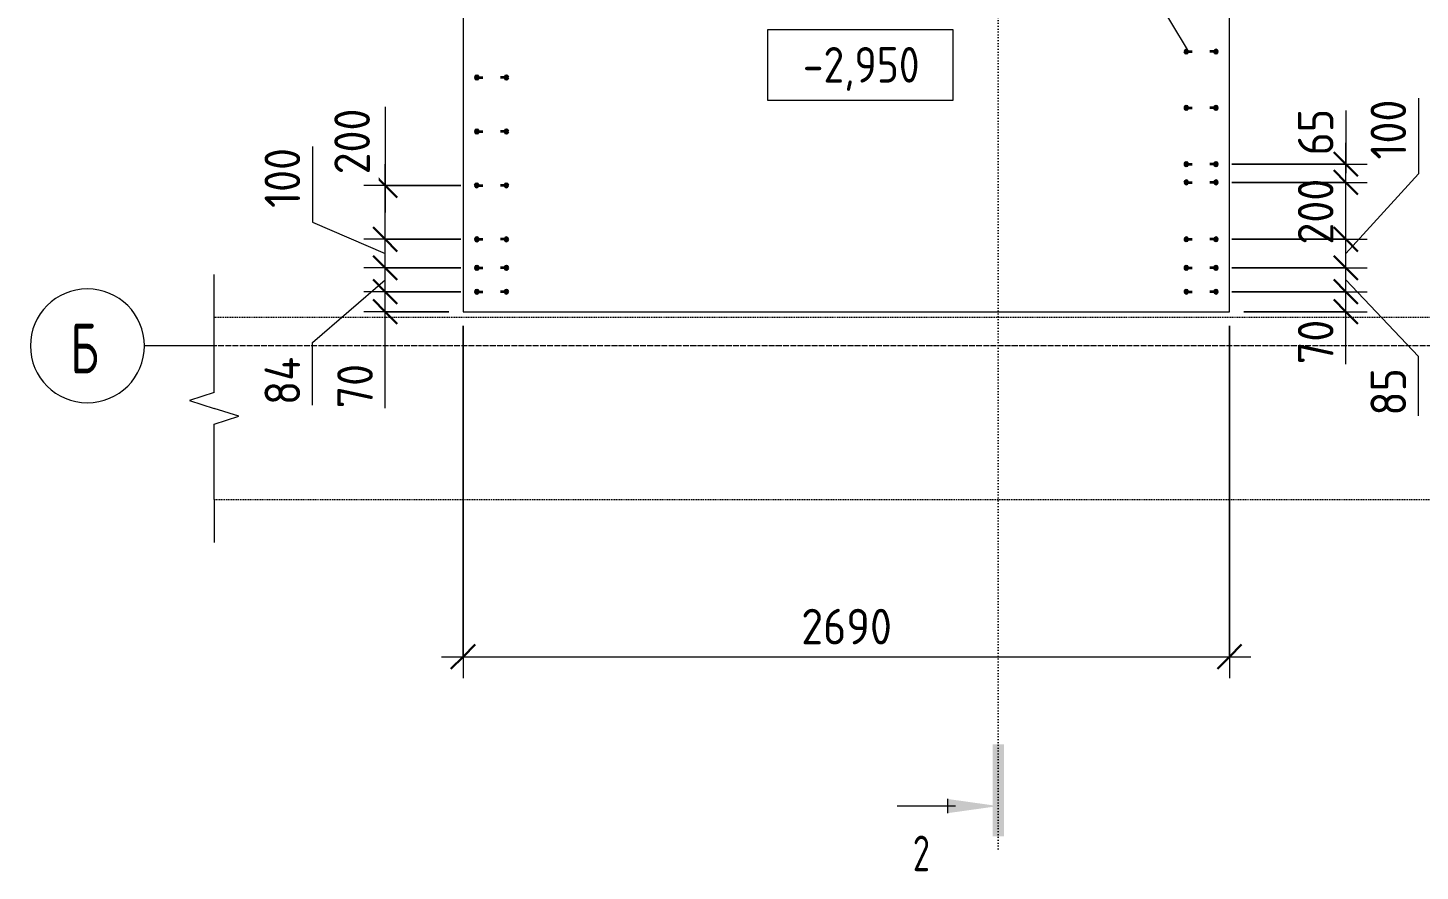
# Model space of a CAD drawing. Header units: millimetres. Extents: x 66339 to 175313, y -6307 to 14735.
# Drawn here: x 154835 to 159721, y 7665 to 10627 of the extents above; entities that cross this region are included whole.
import ezdxf

# ---------------------------------------------------------------- set-up
doc = ezdxf.new("R2010")
doc.units = ezdxf.units.MM
for name, pattern in [('01 Штриховая _4 мм_', [6, 3.5, -2.5]), ('02 Штрихпунктирная _20 мм_', [25, 20, -2.5, 0, -2.5]), ('04 Пунктир 10мм', [10, 0, -10])]:
    doc.linetypes.add(name, pattern=pattern)
for name, color, linetype, lineweight in [('AA_Dim', 7, 'Continuous', 9), ('AA_Dim-50', 7, 'Continuous', 9), ('AA_Oformlenie', 7, 'Continuous', 9), ('AA_Razrez', 7, 'Continuous', 9), ('AA_Vinoska', 7, 'Continuous', 9), ('AA_Visotnaya otmetka', 7, 'Continuous', 9), ('AF_Stena_Опалубка', 253, 'Continuous', 18), ('KR_Armatura', 7, 'Continuous', 20), ('KR_Armatura_Tonkie', 7, 'Continuous', 20), ('KR_Fundament', 7, 'Continuous', 18), ('Оси', 7, 'Continuous', 9)]:
    doc.layers.add(name, color=color, linetype=linetype, lineweight=lineweight)
doc.styles.add('ISOCPEUR_5', font='isocpeur.ttf', dxfattribs={"width": 0.7, "height": 125})
doc.styles.add('ISOCPEUR_6', font='isocpeur.ttf', dxfattribs={"width": 0.9, "height": 125})
doc.styles.add('ISOCPEUR_7', font='isocpeur.ttf', dxfattribs={"width": 0.85, "height": 125})
doc.styles.add('ISOCPEUR_9', font='isocpeur.ttf', dxfattribs={"width": 0.7, "height": 175})
doc.dimstyles.new('00_Точн_3_знака__прозр__2', dxfattribs={"dimscale": 304.8, "dimtxt": 124.497647, "dimasz": 0.278871, "dimexe": 0.246063, "dimexo": 0.164042, "dimgap": 0.016404, "dimtad": 1, "dimdec": 3, "dimrnd": 0.001, "dimdsep": 46, "dimtxsty": 'ISOCPEUR_6', "dimblk1": 'OBLIQUE', "dimblk2": 'OBLIQUE', "dimsah": 1, "dimcen": 0.09, "dimdle": 0.246063, "dimazin": 0, "dimtfac": 1, "dimtdec": 4, "dimtix": 1, "dimtmove": 0, "dimatfit": 3, "dimfxl": 1, "dimtvp": 1, "dimtolj": 1, "dimtzin": 0, "dimlwd": 18, "dimlwe": 18, "dimarcsym": 2})
doc.dimstyles.new('00_Точн_3_знака__прозр__3', dxfattribs={"dimscale": 304.8, "dimtxt": 124.497647, "dimasz": 0.278871, "dimexe": 0.246063, "dimexo": 0.164042, "dimgap": 0.016404, "dimtad": 1, "dimdec": 3, "dimrnd": 0.001, "dimdsep": 46, "dimtxsty": 'ISOCPEUR_6', "dimblk1": 'OBLIQUE', "dimblk2": 'OBLIQUE', "dimsah": 1, "dimcen": 0.09, "dimdle": 0.246063, "dimazin": 0, "dimtfac": 1, "dimtdec": 4, "dimtix": 1, "dimtmove": 1, "dimatfit": 3, "dimfxl": 1, "dimtvp": 1, "dimtolj": 1, "dimtzin": 0, "dimlwd": 18, "dimlwe": 18, "dimarcsym": 2})
doc.dimstyles.new('05_Округл_50мм__непрозр_', dxfattribs={"dimscale": 304.8, "dimtxt": 124.497647, "dimasz": 0.278871, "dimexe": 0.246063, "dimexo": 0.164042, "dimgap": 0.049213, "dimtad": 1, "dimdec": 0, "dimrnd": 50, "dimdsep": 46, "dimtxsty": 'ISOCPEUR_6', "dimblk1": 'OBLIQUE', "dimblk2": 'OBLIQUE', "dimsah": 1, "dimcen": 0.09, "dimdle": 0.246063, "dimazin": 0, "dimtfac": 1, "dimtdec": 4, "dimtix": 1, "dimtmove": 1, "dimatfit": 3, "dimfxl": 1, "dimtvp": 1, "dimtfill": 1, "dimtolj": 1, "dimtzin": 0, "dimlwd": 18, "dimlwe": 18, "dimarcsym": 2})
doc.dimstyles.new('05_Округл_5мм__прозр__2', dxfattribs={"dimscale": 304.8, "dimtxt": 124.497647, "dimasz": 0.278871, "dimexe": 0.246063, "dimexo": 0.164042, "dimgap": 0.016404, "dimtad": 1, "dimdec": 0, "dimrnd": 5, "dimdsep": 46, "dimtxsty": 'ISOCPEUR_6', "dimblk1": 'OBLIQUE', "dimblk2": 'OBLIQUE', "dimsah": 1, "dimcen": 0.09, "dimdle": 0.246063, "dimazin": 0, "dimtfac": 1, "dimtdec": 4, "dimtix": 1, "dimtmove": 1, "dimatfit": 3, "dimfxl": 1, "dimtvp": 1, "dimtolj": 1, "dimtzin": 0, "dimlwd": 18, "dimlwe": 18, "dimarcsym": 2})
doc.dimstyles.new('05_Округл_5мм__прозр__3', dxfattribs={"dimscale": 304.8, "dimtxt": 124.497647, "dimasz": 0.278871, "dimexe": 0.246063, "dimexo": 0.164042, "dimgap": 0.016404, "dimtad": 1, "dimdec": 0, "dimrnd": 5, "dimdsep": 46, "dimtxsty": 'ISOCPEUR_6', "dimblk1": 'OBLIQUE', "dimblk2": 'OBLIQUE', "dimsah": 1, "dimcen": 0.09, "dimdle": 0.246063, "dimazin": 0, "dimtfac": 1, "dimtdec": 4, "dimtix": 1, "dimtmove": 0, "dimatfit": 3, "dimfxl": 1, "dimtvp": 1, "dimtolj": 1, "dimtzin": 0, "dimlwd": 18, "dimlwe": 18, "dimarcsym": 2})

# ---------------------------------------------------------------- blocks, each defined once
blk = doc.blocks.new('265_Выпуск П одной длины _НесАрм_РабПлоск_ - В1 _d12_ t250-4071037-Схема расположения арматурных выпусков вундаментной плиты  в_о 22-23_Б')
at = {"layer": 'KR_Armatura_Tonkie', "lineweight": 35}
for points in [[(-6, -6), (-3, -5.2), (-1.8, -4.2), (-0.2, -1.6), (0, 0), (-0.8, 3), (-1.8, 4.2), (-4.4, 5.8), (-7.6, 5.8), (-10.2, 4.2), (-11.8, 1.6), (-12, 0), (-11.2, -3), (-9, -5.2)], [(98, -6), (99.6, -5.8), (102.2, -4.2), (103.8, -1.6), (103.8, 1.6), (103.2, 3), (101, 5.2), (98, 6), (95, 5.2), (92.8, 3), (92.2, 1.6), (92.2, -1.6), (93.4, -3.6), (95, -5.2), (96.4, -5.8)]]:
    blk.add_hatch(color=256, dxfattribs=at).paths.add_polyline_path(points)
at = {"layer": 'KR_Armatura'}
for centre in [(-6, 0), (98, 0)]:
    blk.add_circle(centre, 6, dxfattribs=at)
at = {"layer": 'KR_Armatura_Tonkie', "lineweight": 35}
for p, q in [((0, 0), (15, 0)), ((92, 0), (77, 0))]:
    blk.add_line(p, q, dxfattribs=at)
for centre, start, end in [((-6, 0), 360, 180), ((-6, 0), 180, 360), ((98, 0), 360, 180), ((98, 0), 180, 360)]:
    blk.add_arc(centre, 6, start, end, dxfattribs=at)
blk = doc.blocks.new('265_Выпуск П одной длины _НесАрм_РабПлоск_ - В1 _d12_ t250-V1-Схема расположения арматурных выпусков вундаментной плиты  в_о 22-23_Б')
at = {"layer": 'KR_Armatura_Tonkie', "lineweight": 35}
for points in [[(-6, -6), (-3, -5.2), (-1.8, -4.2), (-0.2, -1.6), (0, 0), (-0.8, 3), (-1.8, 4.2), (-4.4, 5.8), (-7.6, 5.8), (-10.2, 4.2), (-11.8, 1.6), (-12, 0), (-11.2, -3), (-9, -5.2)], [(98, -6), (99.6, -5.8), (102.2, -4.2), (103.8, -1.6), (103.8, 1.6), (103.2, 3), (101, 5.2), (98, 6), (95, 5.2), (92.8, 3), (92.2, 1.6), (92.2, -1.6), (92.8, -3), (95, -5.2), (96.4, -5.8)]]:
    blk.add_hatch(color=256, dxfattribs=at).paths.add_polyline_path(points)
at = {"layer": 'KR_Armatura'}
for centre in [(-6, 0), (98, 0)]:
    blk.add_circle(centre, 6, dxfattribs=at)
at = {"layer": 'KR_Armatura_Tonkie', "lineweight": 35}
for p, q in [((0, 0), (15, 0)), ((92, 0), (77, 0))]:
    blk.add_line(p, q, dxfattribs=at)
for centre, start, end in [((-6, 0), 360, 180), ((-6, 0), 180, 360), ((98, 0), 360, 180), ((98, 0), 180, 360)]:
    blk.add_arc(centre, 6, start, end, dxfattribs=at)
blk = doc.blocks.new('011_ЛинияОбрыва _ЭлУзла_Линия_ - Тип 1-4091835-Схема расположения арматурных выпусков вундаментной плиты  в_о 22-23_Б')
at = {"layer": 'AA_Oformlenie'}
for p, q in [((0, 0), (265, 0)), ((376.3, 0), (640, 0))]:
    blk.add_line(p, q, dxfattribs=at)
blk = doc.blocks.new('Разрез - Номер узла_ сзади-394133-Схема расположения арматурных выпусков вундаментной плиты  в_о 22-23_Б')
at = {"layer": 'AA_Razrez'}
for points in [[(7.329, 0.404), (7.329, -0.394), (0.873, -0.394), (0.873, 0.404)], [(3.497, -3.533), (2.503, -3.533), (3, 0)]]:
    blk.add_hatch(color=256, dxfattribs=at).paths.add_polyline_path(points)
for p, q in [((2.503, -3.533), (3.497, -3.533)), ((3, -3), (3, -7.096))]:
    blk.add_line(p, q, dxfattribs=at)
blk = doc.blocks.new('DIMBLOCK39-Схема расположения арматурных выпусков вундаментной плиты  в_о 22-23_Б')
at = {"layer": 'AA_Dim-50', "lineweight": 18}
for p, q in [((156362, 9580), (156362, 8343.4)), ((156362, 8418.4), (156362, 9580)), ((159052, 9580), (159052, 8343.4)), ((159052, 8418.4), (159052, 9580)), ((156287, 8418.4), (159127, 8418.4))]:
    blk.add_line(p, q, dxfattribs=at)
at = {"layer": 'AA_Dim-50', "lineweight": 30}
for p, q in [((156362, 8418.4), (156404.5, 8460.9)), ((159052, 8418.4), (159094.5, 8460.9)), ((156362, 8418.4), (156319.5, 8375.9)), ((159052, 8418.4), (159009.5, 8375.9))]:
    blk.add_line(p, q, dxfattribs=at)
at = {"layer": 'AA_Dim-50', "color": 0, "lineweight": 18, "insert": (157549, 8586.7), "char_height": 125, "width": 379.239, "attachment_point": 1, "line_spacing_factor": 1.149209, "style": 'ISOCPEUR_6'}
blk.add_mtext('2690', dxfattribs=at)
blk = doc.blocks.new('_Oblique')
at = {"color": 0, "linetype": 'ByBlock', "lineweight": -2}
blk.add_line((-0.5, -0.5), (0.5, 0.5), dxfattribs=at)
blk = doc.blocks.new('Высотные отметки - Рамка вверх-400294-Схема расположения арматурных выпусков вундаментной плиты  в_о 22-23_Б')
at = {"layer": 'AA_Vinoska'}
for p, q in [((-13, 0), (-13, 5)), ((-13, 5), (0, 5)), ((0, 5), (0, 0)), ((0, 0), (-13, 0))]:
    blk.add_line(p, q, dxfattribs=at)
blk = doc.blocks.new('DIMBLOCK40-Схема расположения арматурных выпусков вундаментной плиты  в_о 22-23_Б')
at = {"layer": 'AA_Dim-50', "lineweight": 18}
for p, q in [((156088.6, 10349.1), (156088.6, 10062.1)), ((156088.8, 9809), (156088.8, 10148.3)), ((156354, 10073.3), (156013.8, 10073.3)), ((156088.8, 10073.3), (156354, 10073.3)), ((156088.6, 10062.1), (156088.8, 9978.6)), ((156354.4, 9884), (156013.8, 9884)), ((156088.8, 9884), (156354.4, 9884))]:
    blk.add_line(p, q, dxfattribs=at)
at = {"layer": 'AA_Dim-50', "lineweight": 30}
for p, q in [((156088.8, 10073.3), (156046.3, 10115.8)), ((156088.8, 10073.3), (156131.3, 10030.8)), ((156088.8, 9884), (156046.3, 9926.5)), ((156088.8, 9884), (156131.3, 9841.5))]:
    blk.add_line(p, q, dxfattribs=at)
at = {"layer": 'AA_Dim-50', "color": 0, "lineweight": 18, "insert": (155910.3, 10112.1), "char_height": 125, "width": 284.429, "attachment_point": 1, "rotation": 90, "line_spacing_factor": 1.149209, "style": 'ISOCPEUR_6', "bg_fill": 3, "box_fill_scale": 1.25, "bg_fill_color": 256, "bg_fill_true_color": 13158600, "bg_fill_transparency": 0}
blk.add_mtext('200', dxfattribs=at)
blk = doc.blocks.new('DIMBLOCK42-Схема расположения арматурных выпусков вундаментной плиты  в_о 22-23_Б')
at = {"layer": 'AA_Dim-50', "lineweight": 30}
for p, q in [((156088.8, 9700), (156046.3, 9742.5)), ((156088.8, 9700), (156131.3, 9657.5)), ((156088.8, 9630), (156046.3, 9672.5)), ((156088.8, 9630), (156131.3, 9587.5))]:
    blk.add_line(p, q, dxfattribs=at)
at = {"layer": 'AA_Dim-50', "lineweight": 18}
for p, q in [((156354.4, 9700), (156013.8, 9700)), ((156088.8, 9555), (156088.8, 9700)), ((156088.8, 9700), (156354.4, 9700)), ((156312, 9630), (156013.8, 9630)), ((156088.8, 9498.6), (156088.8, 9665)), ((156088.8, 9630), (156312, 9630)), ((156088.8, 9290.6), (156088.8, 9498.6))]:
    blk.add_line(p, q, dxfattribs=at)
at = {"layer": 'AA_Dim-50', "color": 0, "lineweight": 18, "insert": (155920.5, 9290.6), "char_height": 125, "width": 189.619, "attachment_point": 1, "rotation": 90, "line_spacing_factor": 1.149209, "style": 'ISOCPEUR_6'}
blk.add_mtext('70', dxfattribs=at)
blk = doc.blocks.new('DIMBLOCK43-Схема расположения арматурных выпусков вундаментной плиты  в_о 22-23_Б')
at = {"layer": 'AA_Dim-50', "lineweight": 30}
for p, q in [((156088.8, 9784), (156046.3, 9826.5)), ((156088.8, 9784), (156131.3, 9741.5)), ((156088.8, 9700), (156046.3, 9742.5)), ((156088.8, 9700), (156131.3, 9657.5))]:
    blk.add_line(p, q, dxfattribs=at)
at = {"layer": 'AA_Dim-50', "lineweight": 18}
for p, q in [((156354.4, 9784), (156013.8, 9784)), ((156088.8, 9700), (156088.8, 9784)), ((156088.8, 9784), (156354.4, 9784)), ((155833.8, 9522.1), (156088.8, 9742)), ((156354.4, 9700), (156013.8, 9700)), ((156088.8, 9700), (156354.4, 9700)), ((155833.8, 9302.1), (155833.8, 9522.1))]:
    blk.add_line(p, q, dxfattribs=at)
at = {"layer": 'AA_Dim-50', "color": 0, "lineweight": 18, "insert": (155665.5, 9302.1), "char_height": 125, "width": 203.985, "attachment_point": 1, "rotation": 90, "line_spacing_factor": 1.149209, "style": 'ISOCPEUR_6'}
blk.add_mtext('84', dxfattribs=at)
blk = doc.blocks.new('DIMBLOCK44-Схема расположения арматурных выпусков вундаментной плиты  в_о 22-23_Б')
at = {"layer": 'AA_Dim-50', "lineweight": 18}
for p, q in [((155833.8, 10209.7), (155833.8, 9944.2)), ((155833.8, 9944.2), (156088.8, 9834)), ((156088.8, 9784), (156088.8, 9959)), ((156354.4, 9884), (156013.8, 9884)), ((156088.8, 9884), (156354.4, 9884)), ((156354.4, 9784), (156013.8, 9784)), ((156088.8, 9784), (156354.4, 9784))]:
    blk.add_line(p, q, dxfattribs=at)
at = {"layer": 'AA_Dim-50', "lineweight": 30}
for p, q in [((156088.8, 9884), (156046.3, 9926.5)), ((156088.8, 9884), (156131.3, 9841.5)), ((156088.8, 9784), (156046.3, 9826.5)), ((156088.8, 9784), (156131.3, 9741.5))]:
    blk.add_line(p, q, dxfattribs=at)
at = {"layer": 'AA_Dim-50', "color": 0, "lineweight": 18, "insert": (155665.5, 9994.2), "char_height": 125, "width": 258.572, "attachment_point": 1, "rotation": 90, "line_spacing_factor": 1.149209, "style": 'ISOCPEUR_6'}
blk.add_mtext('100', dxfattribs=at)
blk = doc.blocks.new('DIMBLOCK56-Схема расположения арматурных выпусков вундаментной плиты  в_о 22-23_Б')
at = {"layer": 'AA_Dim-50', "lineweight": 30}
for p, q in [((159460.4, 9700), (159417.9, 9742.5)), ((159460.4, 9700), (159502.9, 9657.5)), ((159460.4, 9630), (159417.9, 9672.5)), ((159460.4, 9630), (159502.9, 9587.5))]:
    blk.add_line(p, q, dxfattribs=at)
at = {"layer": 'AA_Dim-50', "lineweight": 18}
for p, q in [((159060.4, 9700), (159535.4, 9700)), ((159460.4, 9700), (159060.4, 9700)), ((159460.4, 9555), (159460.4, 9700)), ((159102, 9630), (159535.4, 9630)), ((159460.4, 9630), (159102, 9630)), ((159460.4, 9653.8), (159460.4, 9665)), ((159460.4, 9445.8), (159460.4, 9653.8))]:
    blk.add_line(p, q, dxfattribs=at)
at = {"layer": 'AA_Dim-50', "color": 0, "lineweight": 18, "insert": (159292.1, 9445.8), "char_height": 125, "width": 189.619, "attachment_point": 1, "rotation": 90, "line_spacing_factor": 1.149209, "style": 'ISOCPEUR_6'}
blk.add_mtext('70', dxfattribs=at)
blk = doc.blocks.new('DIMBLOCK57-Схема расположения арматурных выпусков вундаментной плиты  в_о 22-23_Б')
at = {"layer": 'AA_Dim-50', "lineweight": 30}
for p, q in [((159460.4, 9784), (159417.9, 9826.5)), ((159460.4, 9784), (159502.9, 9741.5)), ((159460.4, 9700), (159417.9, 9742.5)), ((159460.4, 9700), (159502.9, 9657.5))]:
    blk.add_line(p, q, dxfattribs=at)
at = {"layer": 'AA_Dim-50', "lineweight": 18}
for p, q in [((159060.4, 9784), (159535.4, 9784)), ((159460.4, 9784), (159060.4, 9784)), ((159460.4, 9700), (159460.4, 9784)), ((159715.4, 9472.8), (159460.4, 9742)), ((159060.4, 9700), (159535.4, 9700)), ((159460.4, 9700), (159060.4, 9700)), ((159715.4, 9264.8), (159715.4, 9472.8))]:
    blk.add_line(p, q, dxfattribs=at)
at = {"layer": 'AA_Dim-50', "color": 0, "lineweight": 18, "insert": (159547.1, 9264.8), "char_height": 125, "width": 189.619, "attachment_point": 1, "rotation": 90, "line_spacing_factor": 1.149209, "style": 'ISOCPEUR_6'}
blk.add_mtext('85', dxfattribs=at)
blk = doc.blocks.new('DIMBLOCK58-Схема расположения арматурных выпусков вундаментной плиты  в_о 22-23_Б')
at = {"layer": 'AA_Dim-50', "lineweight": 18}
for p, q in [((159715.4, 10379.6), (159715.4, 10114.2)), ((159715.4, 10114.2), (159460.4, 9834.1)), ((159060.4, 9884.2), (159535.4, 9884.2)), ((159460.4, 9884.2), (159060.4, 9884.2)), ((159460.4, 9784), (159460.4, 9884.2)), ((159060.4, 9784), (159535.4, 9784)), ((159460.4, 9784), (159060.4, 9784))]:
    blk.add_line(p, q, dxfattribs=at)
at = {"layer": 'AA_Dim-50', "lineweight": 30}
for p, q in [((159460.4, 9884.2), (159417.9, 9926.7)), ((159460.4, 9884.2), (159502.9, 9841.7)), ((159460.4, 9784), (159417.9, 9826.5)), ((159460.4, 9784), (159502.9, 9741.5))]:
    blk.add_line(p, q, dxfattribs=at)
at = {"layer": 'AA_Dim-50', "color": 0, "lineweight": 18, "insert": (159547.1, 10164.2), "char_height": 125, "width": 258.572, "attachment_point": 1, "rotation": 90, "line_spacing_factor": 1.149209, "style": 'ISOCPEUR_6'}
blk.add_mtext('100', dxfattribs=at)
blk = doc.blocks.new('DIMBLOCK59-Схема расположения арматурных выпусков вундаментной плиты  в_о 22-23_Б')
at = {"layer": 'AA_Dim-50', "lineweight": 30}
for p, q in [((159460.4, 10084), (159417.9, 10126.5)), ((159460.4, 10084), (159502.9, 10041.5)), ((159460.4, 9884.2), (159417.9, 9926.7)), ((159460.4, 9884.2), (159502.9, 9841.7))]:
    blk.add_line(p, q, dxfattribs=at)
at = {"layer": 'AA_Dim-50', "lineweight": 18}
for p, q in [((159060.4, 10084), (159535.4, 10084)), ((159460.4, 10084), (159060.4, 10084)), ((159460.4, 9884.2), (159460.4, 10084)), ((159060.4, 9884.2), (159535.4, 9884.2)), ((159460.4, 9884.2), (159060.4, 9884.2))]:
    blk.add_line(p, q, dxfattribs=at)
at = {"layer": 'AA_Dim-50', "color": 0, "lineweight": 18, "insert": (159292.1, 9865.6), "char_height": 125, "width": 284.429, "attachment_point": 1, "rotation": 90, "line_spacing_factor": 1.149209, "style": 'ISOCPEUR_6'}
blk.add_mtext('200', dxfattribs=at)
blk = doc.blocks.new('DIMBLOCK60-Схема расположения арматурных выпусков вундаментной плиты  в_о 22-23_Б')
at = {"layer": 'AA_Dim-50', "lineweight": 18}
for p, q in [((159460.4, 10336.6), (159460.4, 10128.6)), ((159460.4, 10084), (159460.4, 10223)), ((159060.4, 10148), (159535.4, 10148)), ((159460.4, 10148), (159060.4, 10148)), ((159460.4, 10128.6), (159460.4, 10116)), ((159060.4, 10084), (159535.4, 10084)), ((159460.4, 10084), (159060.4, 10084))]:
    blk.add_line(p, q, dxfattribs=at)
at = {"layer": 'AA_Dim-50', "lineweight": 30}
for p, q in [((159460.4, 10148), (159417.9, 10190.5)), ((159460.4, 10084), (159417.9, 10126.5)), ((159460.4, 10148), (159502.9, 10105.5)), ((159460.4, 10084), (159502.9, 10041.5))]:
    blk.add_line(p, q, dxfattribs=at)
at = {"layer": 'AA_Dim-50', "color": 0, "lineweight": 18, "insert": (159292.1, 10178.6), "char_height": 125, "width": 189.619, "attachment_point": 1, "rotation": 90, "line_spacing_factor": 1.149209, "style": 'ISOCPEUR_6'}
blk.add_mtext('65', dxfattribs=at)
blk = doc.blocks.new('Ось сетки - d_4мм-2765513-Схема расположения арматурных выпусков вундаментной плиты  в_о 22-23_Б')
at = {"layer": 'Оси'}
for start, end in [(360, 180), (360, 180), (180, 360), (180, 360)]:
    blk.add_arc((0, 0), 4, start, end, dxfattribs=at)

msp = doc.modelspace()

# ---------------------------------------------------------------- linework, layer by layer
at = {"layer": 'AA_Razrez', "linetype": '04 Пунктир 10мм'}
msp.add_line((158240.2235, 7743.9493), (158240.2235, 12616.3718), dxfattribs=at)
at = {"layer": 'AA_Vinoska'}
for p, q in [((158904.2296, 10551.1353), (158721.5101, 10854.772)), ((155488.238, 9610), (155488.238, 9760)), ((155488.238, 9346.3087), (155401.5878, 9318.1543)), ((155401.5878, 9318.1543), (155488.238, 9290)), ((155574.8405, 9262.5), (155488.238, 9290)), ((155488.238, 9235), (155574.8405, 9262.5)), ((155488.238, 8970), (155488.238, 8820))]:
    msp.add_line(p, q, dxfattribs=at)
at = {"layer": 'AA_Visotnaya otmetka'}
msp.add_line((158081.4267, 10371.0112), (158081.4267, 10371.0112), dxfattribs=at)
msp.add_line((158081.4267, 10371.0112), (158081.4267, 10371.0112), dxfattribs=at)
at = {"layer": 'AF_Stena_Опалубка', "linetype": '01 Штриховая _4 мм_', "lineweight": 20}
for p, q in [((160768.238, 9610), (155488.238, 9610)), ((155488.238, 8970), (160768.238, 8970))]:
    msp.add_line(p, q, dxfattribs=at)
at = {"layer": 'KR_Fundament', "lineweight": 20}
for p, q in [((156362.0212, 11630), (156362.0212, 9630)), ((159052.0212, 9630), (159052.0212, 11630)), ((156362.0212, 9630), (159052.0212, 9630))]:
    msp.add_line(p, q, dxfattribs=at)
at = {"layer": 'Оси'}
msp.add_line((155493.6463, 9510), (155243.6463, 9510), dxfattribs=at)
at = {"layer": 'Оси', "linetype": '02 Штрихпунктирная _20 мм_'}
msp.add_line((161923.3681, 9510), (155493.6463, 9510), dxfattribs=at)

# ---------------------------------------------------------------- block references
at = {"layer": 'AA_Oformlenie', "rotation": 89.99999999999991}
msp.add_blockref('011_ЛинияОбрыва _ЭлУзла_Линия_ - Тип 1-4091835-Схема расположения арматурных выпусков вундаментной плиты  в_о 22-23_Б', (155488.238, 8970), dxfattribs=at)
at = {"layer": 'AA_Razrez', "extrusion": (0, 0, -1), "xscale": 49.99999999999998, "yscale": 49.99999999999998, "zscale": 49.99999999999998, "rotation": 90.00000000000001}
msp.add_blockref('Разрез - Номер узла_ сзади-394133-Схема расположения арматурных выпусков вундаментной плиты  в_о 22-23_Б', (-158240.2235, 7743.9493), dxfattribs=at)
at = {"layer": 'AA_Vinoska', "xscale": 49.99999999999998, "yscale": 49.99999999999998, "zscale": 49.99999999999998}
msp.add_blockref('Высотные отметки - Рамка вверх-400294-Схема расположения арматурных выпусков вундаментной плиты  в_о 22-23_Б', (158081.4267, 10371.0112), dxfattribs=at)
at = {"layer": 'KR_Armatura_Tonkie', "lineweight": 35}
for name, p in [('265_Выпуск П одной длины _НесАрм_РабПлоск_ - В1 _d12_ t250-4071037-Схема расположения арматурных выпусков вундаментной плиты  в_о 22-23_Б', (158906.4168, 10543.2)), ('265_Выпуск П одной длины _НесАрм_РабПлоск_ - В1 _d12_ t250-4071037-Схема расположения арматурных выпусков вундаментной плиты  в_о 22-23_Б', (156416.4168, 10452.2142)), ('265_Выпуск П одной длины _НесАрм_РабПлоск_ - В1 _d12_ t250-4071037-Схема расположения арматурных выпусков вундаментной плиты  в_о 22-23_Б', (158906.4168, 10345.6)), ('265_Выпуск П одной длины _НесАрм_РабПлоск_ - В1 _d12_ t250-4071037-Схема расположения арматурных выпусков вундаментной плиты  в_о 22-23_Б', (156416.4168, 10262.7346)), ('265_Выпуск П одной длины _НесАрм_РабПлоск_ - В1 _d12_ t250-4071037-Схема расположения арматурных выпусков вундаментной плиты  в_о 22-23_Б', (158906.4168, 10148)), ('265_Выпуск П одной длины _НесАрм_РабПлоск_ - В1 _d12_ t250-4071037-Схема расположения арматурных выпусков вундаментной плиты  в_о 22-23_Б', (156416.0212, 10073.2549)), ('265_Выпуск П одной длины _НесАрм_РабПлоск_ - В1 _d12_ t250-4071037-Схема расположения арматурных выпусков вундаментной плиты  в_о 22-23_Б', (158906.4168, 10084)), ('265_Выпуск П одной длины _НесАрм_РабПлоск_ - В1 _d12_ t250-4071037-Схема расположения арматурных выпусков вундаментной плиты  в_о 22-23_Б', (156416.4168, 9884.0002)), ('265_Выпуск П одной длины _НесАрм_РабПлоск_ - В1 _d12_ t250-4071037-Схема расположения арматурных выпусков вундаментной плиты  в_о 22-23_Б', (158906.4168, 9884.225)), ('265_Выпуск П одной длины _НесАрм_РабПлоск_ - В1 _d12_ t250-V1-Схема расположения арматурных выпусков вундаментной плиты  в_о 22-23_Б', (156416.4168, 9784)), ('265_Выпуск П одной длины _НесАрм_РабПлоск_ - В1 _d12_ t250-4071037-Схема расположения арматурных выпусков вундаментной плиты  в_о 22-23_Б', (158906.4168, 9784)), ('265_Выпуск П одной длины _НесАрм_РабПлоск_ - В1 _d12_ t250-4071037-Схема расположения арматурных выпусков вундаментной плиты  в_о 22-23_Б', (156416.4168, 9700)), ('265_Выпуск П одной длины _НесАрм_РабПлоск_ - В1 _d12_ t250-4071037-Схема расположения арматурных выпусков вундаментной плиты  в_о 22-23_Б', (158906.4168, 9700))]:
    msp.add_blockref(name, p, dxfattribs=at)
at = {"layer": 'Оси', "xscale": 49.99999999999998, "yscale": 49.99999999999998, "zscale": 49.99999999999998, "rotation": 89.9999999999998}
msp.add_blockref('Ось сетки - d_4мм-2765513-Схема расположения арматурных выпусков вундаментной плиты  в_о 22-23_Б', (155043.6463, 9510), dxfattribs=at)

# ---------------------------------------------------------------- texts
at = {"layer": 'AA_Razrez', "insert": (157940.767, 7790.3801), "char_height": 125, "width": 75.759469, "attachment_point": 1, "style": 'ISOCPEUR_5'}
msp.add_mtext('\\fISOCPEUR|b0|i0|c204|p34|;\\W.7;2', dxfattribs=at)
at = {"layer": 'AA_Visotnaya otmetka', "insert": (157554.7537, 10559.3182), "char_height": 125, "width": 484.01503, "attachment_point": 1, "line_spacing_factor": 1.149209, "style": 'ISOCPEUR_7'}
msp.add_mtext('-2,950', dxfattribs=at)
at = {"layer": 'Оси', "insert": (154983.9078, 9588.519), "char_height": 175, "width": 120.653969, "attachment_point": 1, "style": 'ISOCPEUR_9'}
msp.add_mtext('\\fISOCPEUR|b0|i0|c204|p34|;\\W.7;Б', dxfattribs=at)

# ---------------------------------------------------------------- dimensions: what is measured, and where the dimension line sits
at = {"layer": 'AA_Dim', "lineweight": 18}
for base, p1, p2, dimstyle, override, picture, middle in [((159460.3801, 9884.225), (159010.4168, 9784), (159010.4168, 9884.225), '05_Округл_5мм__прозр__2', {"dimpost": '<>', "dimfxl": 100.225}, 'DIMBLOCK58-Схема расположения арматурных выпусков вундаментной плиты  в_о 22-23_Б', (159630.4065, 10293.4427)), ((159460.3801, 10148), (159010.4168, 10084), (159010.4168, 10148), '05_Округл_5мм__прозр__2', {"dimpost": '<>', "dimfxl": 64}, 'DIMBLOCK60-Схема расположения арматурных выпусков вундаментной плиты  в_о 22-23_Б', (159375.4065, 10273.3648)), ((159460.3801, 9784), (159010.4168, 9700), (159010.4168, 9784), '05_Округл_5мм__прозр__2', {"dimpost": '<>', "dimfxl": 84}, 'DIMBLOCK57-Схема расположения арматурных выпусков вундаментной плиты  в_о 22-23_Б', (159630.4065, 9359.6396)), ((156088.7749, 9700), (156362.0212, 9630), (156404.4168, 9700), '00_Точн_3_знака__прозр__3', {"dimpost": '<>', "dimfxl": 81.837609}, 'DIMBLOCK42-Схема расположения арматурных выпусков вундаментной плиты  в_о 22-23_Б', (156003.8013, 9385.3731)), ((159460.3801, 9700), (159052.0212, 9630), (159010.4168, 9700), '05_Округл_5мм__прозр__2', {"dimpost": '<>', "dimfxl": 81.430455}, 'DIMBLOCK56-Схема расположения арматурных выпусков вундаментной плиты  в_о 22-23_Б', (159375.4065, 9540.6141))]:
    dim = msp.add_linear_dim(base=base, p1=p1, p2=p2, angle=90, dimstyle=dimstyle, override=override, dxfattribs=at)
    dim.commit()
    dim.dimension.update_dxf_attribs({"geometry": picture, "text_midpoint": middle, "dimtype": 160, "text_rotation": 90})
dim = msp.add_linear_dim(base=(159460.3801, 10084), p1=(159010.4168, 9884.225), p2=(159010.4168, 10084), angle=90, dimstyle='05_Округл_5мм__прозр__3', override={"dimpost": '<>', "dimfxl": 199.775}, dxfattribs=at)
dim.commit()
dim.dimension.update_dxf_attribs({"geometry": 'DIMBLOCK59-Схема расположения арматурных выпусков вундаментной плиты  в_о 22-23_Б', "text_midpoint": (159392.8801, 9984.1125)})
dim = msp.add_linear_dim(base=(159052.0212, 8418.4347), p1=(156362.0212, 9630), p2=(159052.0212, 9630), dimstyle='00_Точн_3_знака__прозр__2', override={"dimpost": '<>', "dimfxl": 2690}, dxfattribs=at)
dim.commit()
dim.dimension.update_dxf_attribs({"geometry": 'DIMBLOCK39-Схема расположения арматурных выпусков вундаментной плиты  в_о 22-23_Б', "text_midpoint": (157707.0212, 8485.9347)})

# ---------------------------------------------------------------- next in the draw order: dimensions: what is measured, and where the dimension line sits
dim = msp.add_linear_dim(base=(156088.7749, 10073.2549), p1=(156404.4168, 9884.0002), p2=(156404.0212, 10073.2549), angle=90, dimstyle='05_Округл_50мм__непрозр_', override={"dimpost": '<>', "dimfxl": 189.255076}, dxfattribs=at)
dim.commit()
dim.dimension.update_dxf_attribs({"geometry": 'DIMBLOCK40-Схема расположения арматурных выпусков вундаментной плиты  в_о 22-23_Б', "text_midpoint": (155993.6633, 10254.3214), "dimtype": 160, "text_rotation": 90})

# ---------------------------------------------------------------- next in the draw order: dimensions: what is measured, and where the dimension line sits
for base, p1, p2, override, picture, middle in [((156088.7749, 9884.0002), (156404.4168, 9784), (156404.4168, 9884.0002), {"dimpost": '<>', "dimfxl": 100.000238}, 'DIMBLOCK44-Схема расположения арматурных выпусков вундаментной плиты  в_о 22-23_Б', (155748.8013, 10123.4693)), ((156088.7749, 9784), (156404.4168, 9700), (156404.4168, 9784), {"dimpost": '<>', "dimfxl": 84}, 'DIMBLOCK43-Схема расположения арматурных выпусков вундаментной плиты  в_о 22-23_Б', (155748.8013, 9404.0591))]:
    dim = msp.add_linear_dim(base=base, p1=p1, p2=p2, angle=90, dimstyle='00_Точн_3_знака__прозр__3', override=override, dxfattribs=at)
    dim.commit()
    dim.dimension.update_dxf_attribs({"geometry": picture, "text_midpoint": middle, "dimtype": 160, "text_rotation": 90})

doc.saveas('drawing.dxf')
